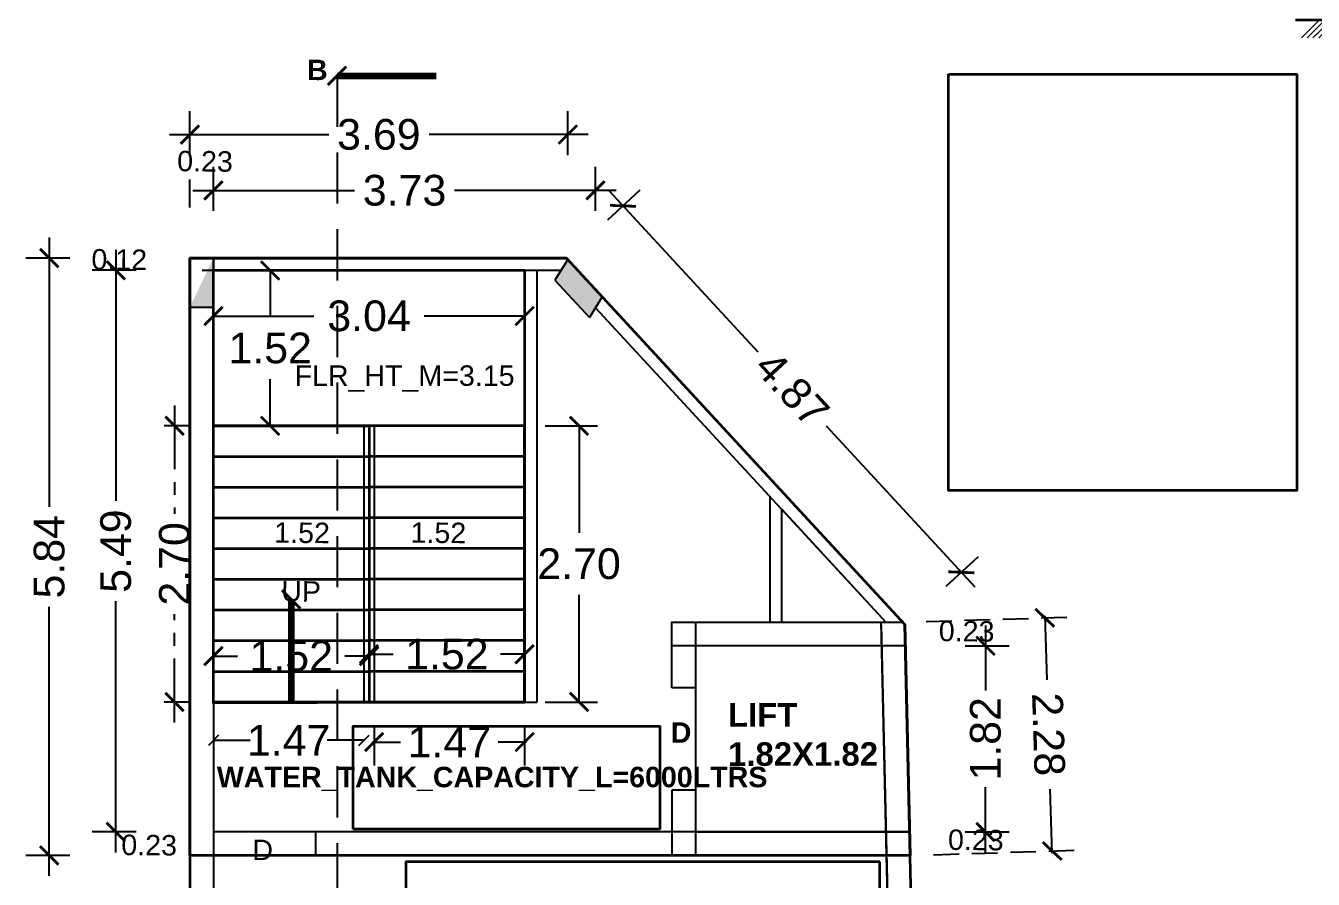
# Model space of a CAD drawing. Header units: metres. Extents: x 5674 to 70840, y 2109 to 4276.
# Drawn here: x 5712.94 to 5725.52, y 2127.84 to 2136.18 of the extents above; entities that cross this region are included whole.
import ezdxf

# ---------------------------------------------------------------- set-up
doc = ezdxf.new("R2010")
doc.units = ezdxf.units.M
for name, pattern in [('DASHED', [0.75, 0.5, -0.25]), ('HIDDEN', [0.375, 0.25, -0.125]), ('PHANTOM2', [1.25, 0.625, -0.125, 0.125, -0.125, 0.125, -0.125])]:
    doc.linetypes.add(name, pattern=pattern)
for name, color, linetype in [('BLK_1_FLR_2_EXIT_WIDTH_DOOR', 7, 'Continuous'), ('BLK_1_FLR_2_EXIT_WIDTH_STAIR', 7, 'Continuous'), ('BLK_1_FLR_2_ROOF_AREA', 54, 'Continuous'), ('BLK_1_FLR_2_STAIR_1', 1, 'Continuous'), ('BLK_1_FLR_2_STAIR_1_FLIGHT_1', 1, 'Continuous'), ('BLK_1_FLR_2_STAIR_1_FLIGHT_2', 1, 'Continuous'), ('BLK_1_FLR_2_STAIR_1_LANDING_1', 1, 'Continuous'), ('BLK_1_STAIR_HEADROOM', 13, 'Continuous'), ('SOLAR_PANEL', 7, 'Continuous'), ('WATER_TANK_CALCULATION', 7, 'Continuous')]:
    doc.layers.add(name, color=color, linetype=linetype)
doc.styles.add('S.M.S .HEADING', font='arial.ttf')
doc.styles.add('SMS1', font='arial.ttf', dxfattribs={"height": 0.3})
doc.styles.get("Standard").update_dxf_attribs({"font": 'arial.ttf'})
doc.dimstyles.new('APP', dxfattribs={"dimscale": 0, "dimtxt": 0.23, "dimasz": 0.1, "dimexe": 0.18, "dimexo": 0.0625, "dimgap": 0, "dimtad": 0, "dimzin": 4, "dimdsep": 46, "dimtxsty": 'Standard', "dimblk1": 'OBLIQUE', "dimblk2": 'OBLIQUE', "dimsah": 1, "dimcen": 0.09, "dimse1": 1, "dimse2": 1, "dimclrt": 4, "dimadec": 0, "dimazin": 0, "dimtfac": 1, "dimtmove": 0, "dimatfit": 3, "dimldrblk": 'OBLIQUE', "dimfxl": 0, "dimtolj": 1, "dimtzin": 0, "dimarcsym": 0})
doc.dimstyles.get("Standard").update_dxf_attribs({"dimtxt": 0.18, "dimasz": 0.18, "dimexe": 0.18, "dimexo": 0.0625, "dimgap": 0.09, "dimtad": 0, "dimtih": 1, "dimtoh": 1, "dimdec": 4, "dimzin": 0, "dimdsep": 46, "dimtxsty": 'Standard', "dimcen": 0.09, "dimsd1": 1, "dimsd2": 1, "dimadec": 0, "dimazin": 0, "dimtfac": 1, "dimtdec": 4, "dimtofl": 0, "dimtmove": 0, "dimatfit": 3, "dimfxl": 0, "dimtolj": 1, "dimtzin": 0, "dimarcsym": 0})
doc.dimstyles.new('STANDARD$0', dxfattribs={"dimtxt": 0.25, "dimasz": 0.18, "dimexe": 0.15, "dimexo": 0.15, "dimgap": 0.1, "dimtad": 0, "dimzin": 0, "dimdsep": 46, "dimtxsty": 'Standard', "dimblk": 'OBLIQUE', "dimcen": 0.0625, "dimdle": 0.02, "dimadec": 0, "dimazin": 0, "dimtfac": 1, "dimtix": 1, "dimtofl": 0, "dimtmove": 2, "dimatfit": 3, "dimldrblk": 'OBLIQUE', "dimfxl": 0, "dimtolj": 1, "dimtzin": 0, "dimarcsym": 0})

# ---------------------------------------------------------------- blocks, each defined once
blk = doc.blocks.new('earth symbol')
at = {"lineweight": 0}
for p, q in [((-0.245, -0.133), (-0.112, 0)), ((-0.161, -0.274), (0.112, 0)), ((0.245, -0.133), (0.112, 0)), ((-0.498, -0.274), (-0.245, -0.02)), ((-0.386, -0.274), (-0.245, -0.133)), ((-0.274, -0.274), (-0.245, -0.245)), ((-0.245, -0.245), (0, 0)), ((-0.245, -0.02), (-0.225, 0)), ((0.12, -0.344), (-0.056, -0.168)), ((0.232, -0.344), (0, -0.112)), ((0.344, -0.344), (0.056, -0.056)), ((0.457, -0.344), (0.133, -0.02)), ((-0.569, -0.344), (-0.498, -0.274)), ((-0.457, -0.344), (-0.386, -0.274)), ((-0.344, -0.344), (-0.274, -0.274)), ((-0.232, -0.344), (-0.161, -0.274))]:
    blk.add_line(p, q, dxfattribs=at)
blk = doc.blocks.new('*D6')
at = {"color": 0, "lineweight": -2}
for p, q in [((6682.464, -84.069), (6682.464, -83.939)), ((6683.964, -84.069), (6683.964, -83.939)), ((6682.694, -84.069), (6682.807, -84.069)), ((6683.734, -84.069), (6683.621, -84.069))]:
    blk.add_line(p, q, dxfattribs=at)
at = {"color": 0, "lineweight": 35}
for points in [[(6682.694, -84.031), (6682.694, -84.108), (6682.464, -84.069)], [(6683.734, -84.031), (6683.734, -84.108), (6683.964, -84.069)]]:
    blk.add_solid(points, dxfattribs=at)
at = {"layer": 'Defpoints', "color": 0, "lineweight": 35}
for p in [(6683.964, -84.069), (6682.464, -84.249), (6683.964, -84.249)]:
    blk.add_point(p, dxfattribs=at)
at = {"color": 0, "lineweight": 35, "insert": (6683.214, -84.069), "char_height": 0.25, "attachment_point": 5}
blk.add_mtext('\\A1;1.50', dxfattribs=at)
blk = doc.blocks.new('*D7')
at = {"color": 0, "lineweight": -2}
for p, q in [((6682.484, -86.416), (6682.254, -86.416)), ((6682.714, -86.416), (6682.714, -86.546)), ((6683.714, -86.416), (6683.714, -86.546)), ((6683.944, -86.416), (6684.174, -86.416))]:
    blk.add_line(p, q, dxfattribs=at)
at = {"color": 0, "lineweight": 35}
for points in [[(6682.484, -86.378), (6682.484, -86.454), (6682.714, -86.416)], [(6683.944, -86.378), (6683.944, -86.454), (6683.714, -86.416)]]:
    blk.add_solid(points, dxfattribs=at)
at = {"layer": 'Defpoints', "color": 0, "lineweight": 35}
for p in [(6682.714, -86.054), (6683.714, -86.054), (6683.714, -86.416)]:
    blk.add_point(p, dxfattribs=at)
at = {"color": 0, "lineweight": 35, "insert": (6683.214, -86.416), "char_height": 0.25, "attachment_point": 5}
blk.add_mtext('\\A1;1.00', dxfattribs=at)
blk = doc.blocks.new('*D8')
at = {"color": 0, "lineweight": -2}
for p, q in [((6682.288, -84.554), (6682.418, -84.554)), ((6682.288, -84.784), (6682.288, -85.086)), ((6682.288, -85.824), (6682.288, -85.522)), ((6682.288, -86.054), (6682.158, -86.054))]:
    blk.add_line(p, q, dxfattribs=at)
at = {"color": 0, "lineweight": 35}
for points in [[(6682.25, -84.784), (6682.326, -84.784), (6682.288, -84.554)], [(6682.25, -85.824), (6682.326, -85.824), (6682.288, -86.054)]]:
    blk.add_solid(points, dxfattribs=at)
at = {"layer": 'Defpoints', "color": 0, "lineweight": 35}
for p in [(6682.278, -84.554), (6682.288, -86.054), (6682.439, -86.054)]:
    blk.add_point(p, dxfattribs=at)
at = {"color": 0, "lineweight": 35, "insert": (6682.288, -85.304), "char_height": 0.25, "attachment_point": 5}
blk.add_mtext('\\A1;1.50', dxfattribs=at)
blk = doc.blocks.new('_ArchTick')
at = {"color": 0, "linetype": 'ByBlock', "const_width": 0.15}
blk.add_lwpolyline([(-0.5, -0.5), (0.5, 0.5)], dxfattribs=at)
blk = doc.blocks.new('*D63')
at = {"color": 0}
for p, q in [((5714.772, 2134.372), (5714.772, 2134.802)), ((5718.505, 2134.372), (5718.505, 2134.802)), ((5714.572, 2134.572), (5716.149, 2134.572)), ((5718.705, 2134.572), (5717.128, 2134.572))]:
    blk.add_line(p, q, dxfattribs=at)
at = {"layer": 'Defpoints', "color": 0}
for p in [(5718.505, 2134.572), (5714.772, 2133.791), (5718.505, 2133.425)]:
    blk.add_point(p, dxfattribs=at)
at = {"color": 0, "xscale": 0.18, "yscale": 0.18, "zscale": 0.18, "rotation": 180}
blk.add_blockref('_ArchTick', (5714.772, 2134.572), dxfattribs=at)
at = {"color": 0, "xscale": 0.18, "yscale": 0.18, "zscale": 0.18}
blk.add_blockref('_ArchTick', (5718.505, 2134.572), dxfattribs=at)
at = {"color": 0, "insert": (5716.639, 2134.572), "char_height": 0.3, "attachment_point": 5}
blk.add_mtext('\\A1;3.73', dxfattribs=at)
blk = doc.blocks.new('*D64')
at = {"color": 0}
for p, q in [((5714.542, 2134.918), (5714.542, 2135.348)), ((5718.234, 2134.918), (5718.234, 2135.348)), ((5714.342, 2135.118), (5715.898, 2135.118)), ((5718.434, 2135.118), (5716.878, 2135.118))]:
    blk.add_line(p, q, dxfattribs=at)
at = {"layer": 'Defpoints', "color": 0}
for p in [(5718.234, 2135.118), (5714.542, 2133.911), (5718.234, 2133.896)]:
    blk.add_point(p, dxfattribs=at)
at = {"color": 0, "xscale": 0.18, "yscale": 0.18, "zscale": 0.18, "rotation": 180}
blk.add_blockref('_ArchTick', (5714.542, 2135.118), dxfattribs=at)
at = {"color": 0, "xscale": 0.18, "yscale": 0.18, "zscale": 0.18}
blk.add_blockref('_ArchTick', (5718.234, 2135.118), dxfattribs=at)
at = {"color": 0, "insert": (5716.388, 2135.118), "char_height": 0.3, "attachment_point": 5}
blk.add_mtext('\\A1;3.69', dxfattribs=at)
blk = doc.blocks.new('*D22')
at = {"color": 0}
for p, q in [((5722.315, 2130.32), (5722.315, 2129.685)), ((5722.115, 2130.12), (5722.545, 2130.12)), ((5722.315, 2128.101), (5722.315, 2128.737)), ((5722.115, 2128.301), (5722.545, 2128.301))]:
    blk.add_line(p, q, dxfattribs=at)
at = {"layer": 'Defpoints', "color": 0}
for p in [(5721.343, 2130.12), (5722.315, 2130.12), (5721.343, 2128.301)]:
    blk.add_point(p, dxfattribs=at)
at = {"color": 0, "xscale": 0.18, "yscale": 0.18, "zscale": 0.18}
for p, rotation in [((5722.315, 2130.12), 90), ((5722.315, 2128.301), 270)]:
    blk.add_blockref('_ArchTick', p, dxfattribs=dict(at, rotation=rotation))
at = {"color": 0, "insert": (5722.315, 2129.211), "char_height": 0.3, "attachment_point": 5, "rotation": 90}
blk.add_mtext('\\A1;1.82', dxfattribs=at)
blk = doc.blocks.new('*D65')
at = {"color": 0}
for p, q in [((5718.626, 2134.285), (5718.942, 2134.577)), ((5718.637, 2134.568), (5720.09, 2132.994)), ((5722.214, 2130.692), (5720.762, 2132.266)), ((5721.932, 2130.703), (5722.248, 2130.995))]:
    blk.add_line(p, q, dxfattribs=at)
at = {"layer": 'Defpoints', "color": 0}
for p in [(5718.773, 2134.421), (5718.22, 2133.911), (5721.526, 2130.329)]:
    blk.add_point(p, dxfattribs=at)
at = {"color": 0, "xscale": 0.18, "yscale": 0.18, "zscale": 0.18}
for p, rotation in [((5718.773, 2134.421), 132.7025876301529), ((5722.078, 2130.839), 312.7025876301529)]:
    blk.add_blockref('_ArchTick', p, dxfattribs=dict(at, rotation=rotation))
at = {"color": 0, "insert": (5720.426, 2132.63), "char_height": 0.3, "attachment_point": 5, "rotation": 312.7026}
blk.add_mtext('\\A1;4.87', dxfattribs=at)
blk = doc.blocks.new('*D66')
at = {"color": 0}
for p, q in [((5713.818, 2133.991), (5713.818, 2131.536)), ((5714.018, 2133.791), (5713.588, 2133.791)), ((5713.818, 2128.101), (5713.818, 2130.556)), ((5714.018, 2128.301), (5713.588, 2128.301))]:
    blk.add_line(p, q, dxfattribs=at)
at = {"layer": 'Defpoints', "color": 0}
for p in [(5714.772, 2133.791), (5713.818, 2128.301), (5714.772, 2128.301)]:
    blk.add_point(p, dxfattribs=at)
at = {"color": 0, "xscale": 0.18, "yscale": 0.18, "zscale": 0.18}
for p, rotation in [((5713.818, 2133.791), 90), ((5713.818, 2128.301), 270)]:
    blk.add_blockref('_ArchTick', p, dxfattribs=dict(at, rotation=rotation))
at = {"color": 0, "insert": (5713.818, 2131.046), "char_height": 0.3, "attachment_point": 5, "rotation": 90}
blk.add_mtext('\\A1;5.49', dxfattribs=at)
blk = doc.blocks.new('*D67')
at = {"color": 0}
for p, q in [((5713.168, 2134.111), (5713.168, 2131.48)), ((5713.368, 2133.911), (5712.938, 2133.911)), ((5713.168, 2127.871), (5713.168, 2130.502)), ((5713.368, 2128.071), (5712.938, 2128.071))]:
    blk.add_line(p, q, dxfattribs=at)
at = {"layer": 'Defpoints', "color": 0}
for p in [(5714.542, 2133.911), (5713.168, 2128.071), (5714.542, 2128.071)]:
    blk.add_point(p, dxfattribs=at)
at = {"color": 0, "xscale": 0.18, "yscale": 0.18, "zscale": 0.18}
for p, rotation in [((5713.168, 2133.911), 90), ((5713.168, 2128.071), 270)]:
    blk.add_blockref('_ArchTick', p, dxfattribs=dict(at, rotation=rotation))
at = {"color": 0, "insert": (5713.168, 2130.991), "char_height": 0.3, "attachment_point": 5, "rotation": 90}
blk.add_mtext('\\A1;5.84', dxfattribs=at)
blk = doc.blocks.new('*D60')
at = {"color": 0, "linetype": 'HIDDEN'}
for p, q in [((5721.736, 2130.358), (5723.124, 2130.401)), ((5721.808, 2128.078), (5723.196, 2128.122))]:
    blk.add_line(p, q, dxfattribs=at)
at = {"color": 0, "linetype": 'PHANTOM2', "lineweight": -2}
for p, q in [((5722.894, 2130.414), (5722.915, 2129.747)), ((5722.967, 2128.095), (5722.946, 2128.762))]:
    blk.add_line(p, q, dxfattribs=at)
at = {"layer": 'Defpoints', "color": 0}
for p in [(5721.506, 2130.35), (5722.966, 2128.115), (5721.578, 2128.071)]:
    blk.add_point(p, dxfattribs=at)
at = {"color": 0, "lineweight": -2, "xscale": 0.18, "yscale": 0.18, "zscale": 0.18}
for p, rotation in [((5722.894, 2130.394), 91.80483873645476), ((5722.966, 2128.115), 271.8048387364548)]:
    blk.add_blockref('_ArchTick', p, dxfattribs=dict(at, rotation=rotation))
at = {"color": 0, "insert": (5722.93, 2129.255), "char_height": 0.3, "attachment_point": 5, "rotation": 271.8048}
blk.add_mtext('\\A1;2.28', dxfattribs=at)
blk = doc.blocks.new('*D107')
at = {"layer": 'BLK_1_FLR_2_STAIR_1_LANDING_1', "color": 0, "lineweight": -2}
for p, q in [((5714.772, 2133.472), (5714.772, 2133.524)), ((5717.812, 2133.472), (5717.812, 2133.524)), ((5714.772, 2133.344), (5715.753, 2133.344)), ((5717.812, 2133.344), (5716.831, 2133.344))]:
    blk.add_line(p, q, dxfattribs=at)
at = {"layer": 'Defpoints', "color": 0}
for p in [(5714.772, 2133.272), (5717.812, 2133.344), (5717.812, 2133.272)]:
    blk.add_point(p, dxfattribs=at)
at = {"layer": 'BLK_1_FLR_2_STAIR_1_LANDING_1', "color": 0, "lineweight": -2, "xscale": 0.18, "yscale": 0.18, "zscale": 0.18, "rotation": 180}
blk.add_blockref('_ArchTick', (5714.772, 2133.344), dxfattribs=at)
at = {"layer": 'BLK_1_FLR_2_STAIR_1_LANDING_1', "color": 0, "lineweight": -2, "xscale": 0.18, "yscale": 0.18, "zscale": 0.18}
blk.add_blockref('_ArchTick', (5717.812, 2133.344), dxfattribs=at)
at = {"layer": 'BLK_1_FLR_2_STAIR_1_LANDING_1', "color": 0, "lineweight": 35, "insert": (5716.292, 2133.344), "char_height": 0.3, "attachment_point": 5, "style": 'S.M.S .HEADING'}
blk.add_mtext('\\A1;3.04', dxfattribs=at)
blk = doc.blocks.new('*D108')
at = {"layer": 'BLK_1_FLR_2_STAIR_1_LANDING_1', "color": 0, "lineweight": -2}
for p, q in [((5715.141, 2133.789), (5715.146, 2133.789)), ((5715.326, 2133.789), (5715.326, 2133.333)), ((5715.326, 2132.271), (5715.326, 2132.727)), ((5715.141, 2132.271), (5715.146, 2132.271))]:
    blk.add_line(p, q, dxfattribs=at)
at = {"layer": 'Defpoints', "color": 0}
for p in [(5715.341, 2133.789), (5715.326, 2132.271), (5715.341, 2132.271)]:
    blk.add_point(p, dxfattribs=at)
at = {"layer": 'BLK_1_FLR_2_STAIR_1_LANDING_1', "color": 0, "lineweight": -2, "xscale": 0.18, "yscale": 0.18, "zscale": 0.18}
for p, rotation in [((5715.326, 2133.789), 90), ((5715.326, 2132.271), 270)]:
    blk.add_blockref('_ArchTick', p, dxfattribs=dict(at, rotation=rotation))
at = {"layer": 'BLK_1_FLR_2_STAIR_1_LANDING_1', "color": 0, "lineweight": 35, "insert": (5715.326, 2133.03), "char_height": 0.3, "attachment_point": 5, "style": 'S.M.S .HEADING'}
blk.add_mtext('\\A1;1.52', dxfattribs=at)
blk = doc.blocks.new('*D110')
at = {"layer": 'BLK_1_FLR_2_STAIR_1_FLIGHT_1', "color": 0, "lineweight": -2}
for p, q in [((5714.772, 2130.071), (5714.772, 2130.2)), ((5716.292, 2130.071), (5716.292, 2130.2)), ((5714.772, 2130.02), (5715.008, 2130.02)), ((5716.292, 2130.02), (5716.056, 2130.02))]:
    blk.add_line(p, q, dxfattribs=at)
at = {"layer": 'Defpoints', "color": 0}
for p in [(5716.292, 2130.02), (5714.772, 2129.871), (5716.292, 2129.871)]:
    blk.add_point(p, dxfattribs=at)
at = {"layer": 'BLK_1_FLR_2_STAIR_1_FLIGHT_1', "color": 0, "lineweight": -2, "xscale": 0.18, "yscale": 0.18, "zscale": 0.18, "rotation": 180}
blk.add_blockref('_ArchTick', (5714.772, 2130.02), dxfattribs=at)
at = {"layer": 'BLK_1_FLR_2_STAIR_1_FLIGHT_1', "color": 0, "lineweight": -2, "xscale": 0.18, "yscale": 0.18, "zscale": 0.18}
blk.add_blockref('_ArchTick', (5716.292, 2130.02), dxfattribs=at)
at = {"layer": 'BLK_1_FLR_2_STAIR_1_FLIGHT_1', "color": 0, "lineweight": 35, "insert": (5715.532, 2130.02), "char_height": 0.3, "attachment_point": 5, "style": 'S.M.S .HEADING'}
blk.add_mtext('\\A1;1.52', dxfattribs=at)
blk = doc.blocks.new('*D109')
at = {"layer": 'BLK_1_FLR_2_STAIR_1_FLIGHT_2', "color": 0, "lineweight": -2}
for p, q in [((5716.292, 2130.071), (5716.292, 2130.218)), ((5717.812, 2130.071), (5717.812, 2130.218)), ((5716.292, 2130.038), (5716.528, 2130.038)), ((5717.812, 2130.038), (5717.576, 2130.038))]:
    blk.add_line(p, q, dxfattribs=at)
at = {"layer": 'Defpoints', "color": 0}
for p in [(5717.812, 2130.038), (5716.292, 2129.871), (5717.812, 2129.871)]:
    blk.add_point(p, dxfattribs=at)
at = {"layer": 'BLK_1_FLR_2_STAIR_1_FLIGHT_2', "color": 0, "lineweight": -2, "xscale": 0.18, "yscale": 0.18, "zscale": 0.18, "rotation": 180}
blk.add_blockref('_ArchTick', (5716.292, 2130.038), dxfattribs=at)
at = {"layer": 'BLK_1_FLR_2_STAIR_1_FLIGHT_2', "color": 0, "lineweight": -2, "xscale": 0.18, "yscale": 0.18, "zscale": 0.18}
blk.add_blockref('_ArchTick', (5717.812, 2130.038), dxfattribs=at)
at = {"layer": 'BLK_1_FLR_2_STAIR_1_FLIGHT_2', "color": 0, "lineweight": 35, "insert": (5717.052, 2130.038), "char_height": 0.3, "attachment_point": 5, "style": 'S.M.S .HEADING'}
blk.add_mtext('\\A1;1.52', dxfattribs=at)
blk = doc.blocks.new('_Oblique')
at = {"color": 0, "linetype": 'ByBlock', "lineweight": -2}
blk.add_line((-0.5, -0.5), (0.5, 0.5), dxfattribs=at)
blk = doc.blocks.new('*D111')
at = {"layer": 'BLK_1_FLR_2_EXIT_WIDTH_DOOR', "color": 0, "lineweight": -2}
for p, q in [((5714.772, 2129.197), (5715.131, 2129.197)), ((5716.242, 2129.197), (5715.882, 2129.197))]:
    blk.add_line(p, q, dxfattribs=at)
at = {"layer": 'Defpoints', "color": 0}
for p in [(5714.772, 2129.561), (5716.242, 2129.571), (5716.242, 2129.197)]:
    blk.add_point(p, dxfattribs=at)
at = {"layer": 'BLK_1_FLR_2_EXIT_WIDTH_DOOR', "color": 0, "lineweight": -2, "xscale": 0.1, "yscale": 0.1, "zscale": 0.1, "rotation": 180}
blk.add_blockref('_Oblique', (5714.772, 2129.197), dxfattribs=at)
at = {"layer": 'BLK_1_FLR_2_EXIT_WIDTH_DOOR', "color": 0, "lineweight": -2, "xscale": 0.1, "yscale": 0.1, "zscale": 0.1}
blk.add_blockref('_Oblique', (5716.242, 2129.197), dxfattribs=at)
at = {"layer": 'BLK_1_FLR_2_EXIT_WIDTH_DOOR', "color": 4, "lineweight": 35, "insert": (5715.507, 2129.197), "char_height": 0.3, "attachment_point": 5}
blk.add_mtext('\\A1;1.47', dxfattribs=at)
blk = doc.blocks.new('*D112')
at = {"layer": 'BLK_1_FLR_2_EXIT_WIDTH_STAIR', "color": 0}
for p, q in [((5716.342, 2129.341), (5716.342, 2128.95)), ((5717.812, 2129.341), (5717.812, 2128.95))]:
    blk.add_line(p, q, dxfattribs=at)
at = {"layer": 'BLK_1_FLR_2_EXIT_WIDTH_STAIR', "color": 0, "lineweight": -2}
for p, q in [((5716.322, 2129.18), (5716.601, 2129.18)), ((5717.832, 2129.18), (5717.552, 2129.18))]:
    blk.add_line(p, q, dxfattribs=at)
at = {"layer": 'Defpoints', "color": 0}
for p in [(5716.342, 2129.571), (5717.812, 2129.571), (5717.812, 2129.18)]:
    blk.add_point(p, dxfattribs=at)
at = {"layer": 'BLK_1_FLR_2_EXIT_WIDTH_STAIR', "color": 0, "lineweight": -2, "xscale": 0.18, "yscale": 0.18, "zscale": 0.18, "rotation": 180}
blk.add_blockref('_ArchTick', (5716.342, 2129.18), dxfattribs=at)
at = {"layer": 'BLK_1_FLR_2_EXIT_WIDTH_STAIR', "color": 0, "lineweight": -2, "xscale": 0.18, "yscale": 0.18, "zscale": 0.18}
blk.add_blockref('_ArchTick', (5717.812, 2129.18), dxfattribs=at)
at = {"layer": 'BLK_1_FLR_2_EXIT_WIDTH_STAIR', "color": 0, "lineweight": 35, "insert": (5717.077, 2129.18), "char_height": 0.3, "attachment_point": 5}
blk.add_mtext('\\A1;1.47', dxfattribs=at)
blk = doc.blocks.new('*D113')
at = {"layer": 'BLK_1_FLR_2_STAIR_1_FLIGHT_2', "color": 0, "lineweight": -2}
for p, q in [((5718.012, 2132.271), (5718.524, 2132.271)), ((5718.344, 2132.271), (5718.344, 2131.224)), ((5718.344, 2129.571), (5718.344, 2130.618)), ((5718.012, 2129.571), (5718.524, 2129.571))]:
    blk.add_line(p, q, dxfattribs=at)
at = {"layer": 'Defpoints', "color": 0}
for p in [(5717.812, 2132.271), (5717.812, 2129.571), (5718.344, 2129.571)]:
    blk.add_point(p, dxfattribs=at)
at = {"layer": 'BLK_1_FLR_2_STAIR_1_FLIGHT_2', "color": 0, "lineweight": -2, "xscale": 0.18, "yscale": 0.18, "zscale": 0.18}
for p, rotation in [((5718.344, 2132.271), 90), ((5718.344, 2129.571), 270)]:
    blk.add_blockref('_ArchTick', p, dxfattribs=dict(at, rotation=rotation))
at = {"layer": 'BLK_1_FLR_2_STAIR_1_FLIGHT_2', "color": 0, "lineweight": 35, "insert": (5718.344, 2130.921), "char_height": 0.3, "attachment_point": 5, "style": 'S.M.S .HEADING'}
blk.add_mtext('\\A1;2.70', dxfattribs=at)
blk = doc.blocks.new('*D114')
at = {"layer": 'BLK_1_FLR_2_STAIR_1_FLIGHT_1', "color": 0, "linetype": 'PHANTOM2'}
for p, q in [((5714.392, 2132.471), (5714.392, 2131.412)), ((5714.392, 2129.371), (5714.392, 2130.429))]:
    blk.add_line(p, q, dxfattribs=at)
at = {"layer": 'BLK_1_FLR_2_STAIR_1_FLIGHT_1', "color": 0, "linetype": 'HIDDEN'}
for p, q in [((5714.542, 2132.271), (5714.192, 2132.271)), ((5714.542, 2129.571), (5714.192, 2129.571))]:
    blk.add_line(p, q, dxfattribs=at)
at = {"layer": 'Defpoints', "color": 0}
for p in [(5714.772, 2132.271), (5714.392, 2129.571), (5714.772, 2129.571)]:
    blk.add_point(p, dxfattribs=at)
at = {"layer": 'BLK_1_FLR_2_STAIR_1_FLIGHT_1', "color": 0, "xscale": 0.18, "yscale": 0.18, "zscale": 0.18}
for p, rotation in [((5714.392, 2132.271), 90), ((5714.392, 2129.571), 270)]:
    blk.add_blockref('_ArchTick', p, dxfattribs=dict(at, rotation=rotation))
at = {"layer": 'BLK_1_FLR_2_STAIR_1_FLIGHT_1', "color": 0, "lineweight": 35, "insert": (5714.392, 2130.921), "char_height": 0.3, "attachment_point": 5, "rotation": 90}
blk.add_mtext('\\A1;2.70', dxfattribs=at)
blk = doc.blocks.new('A$C06596793')
at = {"lineweight": 35}
h = blk.add_hatch(dxfattribs=at)
h.set_pattern_fill('AR-SAND', color=256, scale=0.005, style=0)
h.set_pattern_definition([(37.5, (-1547.43727, -968.60206), (-0.008000156, 0.244706619), [0, -0.19304, 0, -0.2159, 0, -0.206375]), (7.5, (-1547.43727, -968.60206), (0.22476164, 0.35841255), [0, -0.10414, 0, -0.17399, 0, -0.066675]), (327.5, (-1547.59348, -968.60206), (0.395496185, 0.000718592), [0, -0.0635, 0, -0.2286, 0, -0.29845]), (317.5, (-1547.59348, -968.60206), (0.381778226, 0.11146466), [0, -0.03175, 0, -0.14986, 0, -0.17145])])
h.paths.add_polyline_path([(2.87792, 2.98661), (2.64792, 3.21661), (1.60792, 3.21661), (1.37792, 2.98661), (1.62792, 1.48661), (2.12792, 1.48661), (2.62792, 1.48661)])
for p, q in [((1.37792, 2.98661), (1.60792, 3.21661)), ((1.60792, 3.21661), (2.64792, 3.21661)), ((2.87792, 2.98661), (2.64792, 3.21661)), ((1.37792, 2.98661), (0.02744, 2.98661)), ((1.62792, 1.48661), (1.37792, 2.98661)), ((2.62792, 1.48661), (2.87792, 2.98661)), ((2.87792, 2.98661), (4.22841, 2.98661)), ((2.12792, 1.48661), (1.62792, 1.48661)), ((2.12792, 1.48661), (2.62792, 1.48661))]:
    blk.add_line(p, q, dxfattribs=at)
at = {"lineweight": 35, "yscale": 0.5, "zscale": 0.5}
for p, xscale in [((0.37015, 2.98661), 0.5), ((0.93483, 2.98661), 0.5), ((3.32101, 2.98661), -0.5), ((3.88569, 2.98661), -0.5)]:
    blk.add_blockref('earth symbol', p, dxfattribs=dict(at, xscale=xscale))
at = {"lineweight": 35, "insert": (2.70788, 3.82237), "char_height": 0.25, "width": 2.2737893, "attachment_point": 1, "style": 'SMS1'}
blk.add_mtext('Hard red earth', dxfattribs=at)
at = {"lineweight": 35, "char_height": 0.23}
for s, insert, width, attachment_point in [('{\\fVerdana|b1|i0|c0|p34;G.L.}', (0.02965, 3.27917), 0.6352094, 1), ('{\\fVerdana|b1|i0|c0|p34;G.L.}', (3.54951, 3.27917), 0.6352094, 1), ('{\\fVerdana|b1|i0|c0|p34;TRIAL PIT\\P\\fVerdana|b0|i0|c0|p34;\\H0.7813x;(Scale 1:100)}', (2.32277, 0.32619), 2.8, 5)]:
    blk.add_mtext(s, dxfattribs=dict(at, insert=insert, width=width, attachment_point=attachment_point))
at = {"lineweight": 35}
for base, p1, p2, picture, middle in [((2.87792, 3.47127), (1.37792, 3.29144), (2.87792, 3.29144), '*D6', (2.12792, 3.47127)), ((2.62792, 1.12435), (1.62792, 1.48661), (2.62792, 1.48661), '*D7', (2.12792, 1.12435))]:
    dim = blk.add_linear_dim(base=base, p1=p1, p2=p2, dimstyle='Standard', dxfattribs=at)
    dim.commit()
    dim.dimension.update_dxf_attribs({"geometry": picture, "text_midpoint": middle, "insert": (-6681.08611, 87.54046)})
dim = blk.add_linear_dim(base=(1.20193, 1.48661), p1=(1.1921, 2.98661), p2=(1.35243, 1.48661), angle=90, dimstyle='Standard', dxfattribs=at)
dim.commit()
dim.dimension.update_dxf_attribs({"geometry": '*D8', "text_midpoint": (1.20193, 2.23661), "insert": (-6681.08611, 87.54046)})
blk.add_leader([(2.45573, 3.01669), (2.9743, 3.53466), (3.219, 3.53466)], dimstyle='Standard', dxfattribs=at)

msp = doc.modelspace()

# ---------------------------------------------------------------- hatches: boundary and pattern name
h = msp.add_hatch(color=256)
h.dxf.hatch_style = 1
h.paths.add_polyline_path([(5714.54183, 2133.43072), (5714.77183, 2133.43072), (5714.77183, 2133.91072)])
h = msp.add_hatch(color=256)
h.dxf.hatch_style = 1
h.paths.add_polyline_path([(5718.23368, 2133.89621), (5718.10728, 2133.69403), (5718.44475, 2133.32836), (5718.57115, 2133.53053)])

# ---------------------------------------------------------------- linework, layer by layer
at = {"linetype": 'DASHED'}
msp.add_line((5715.97953, 2135.69262), (5715.97953, 2114.0681), dxfattribs=at)
for p, q in [((5714.54183, 2134.40445), (5714.54183, 2134.67981)), ((5714.54183, 2133.91072), (5718.22028, 2133.91072)), ((5714.54183, 2133.91072), (5714.54183, 2115.72613)), ((5714.77183, 2133.91072), (5714.77183, 2115.72613)), ((5718.22028, 2133.91072), (5721.52572, 2130.32899)), ((5714.66183, 2133.79072), (5718.16773, 2133.79072)), ((5714.66183, 2133.79072), (5716.18183, 2133.79072)), ((5714.66183, 2133.79072), (5716.18183, 2133.79072)), ((5717.81183, 2133.79072), (5714.77183, 2133.79072)), ((5714.77183, 2133.79072), (5714.77183, 2132.27072)), ((5717.81183, 2133.79072), (5714.77183, 2133.79072)), ((5714.77183, 2133.79072), (5714.77183, 2132.27072)), ((5717.81183, 2133.79072), (5717.81183, 2132.27072)), ((5717.81183, 2133.79072), (5717.81183, 2132.27072)), ((5717.93183, 2133.79072), (5717.93183, 2132.27072)), ((5717.93183, 2133.79072), (5717.93183, 2132.27072)), ((5718.23368, 2133.89621), (5718.10728, 2133.69403)), ((5721.52572, 2130.32899), (5718.23368, 2133.89621)), ((5718.10728, 2133.69403), (5718.44475, 2133.32836)), ((5718.57115, 2133.53053), (5718.44475, 2133.32836)), ((5718.5052, 2133.42505), (5721.34262, 2130.35045)), ((5714.77183, 2129.57072), (5714.77183, 2132.27072)), ((5716.29183, 2132.27072), (5714.77183, 2132.27072)), ((5714.77183, 2129.57072), (5714.77183, 2132.27072)), ((5714.77183, 2132.27072), (5716.29183, 2132.27072)), ((5716.24183, 2132.27072), (5716.24183, 2129.57072)), ((5716.24183, 2132.27072), (5716.24183, 2129.57072)), ((5716.29183, 2132.27072), (5716.29183, 2129.57072)), ((5716.29183, 2132.27072), (5716.29183, 2129.57072)), ((5716.34183, 2132.27072), (5716.34183, 2129.57072)), ((5716.34183, 2132.27072), (5716.34183, 2129.57072)), ((5717.81183, 2132.27072), (5717.81183, 2129.57072)), ((5717.81183, 2132.27072), (5717.81183, 2129.57072)), ((5717.93183, 2132.27072), (5717.93183, 2129.57072)), ((5717.93183, 2132.27072), (5717.93183, 2129.57072)), ((5720.20644, 2131.5816), (5720.20644, 2130.35045)), ((5720.32074, 2131.45775), (5721.34262, 2130.35045)), ((5720.32074, 2131.45775), (5720.32074, 2130.35045)), ((5719.24417, 2130.35045), (5721.50591, 2130.35045)), ((5719.25061, 2129.71077), (5719.25061, 2130.35045)), ((5719.48061, 2130.35045), (5719.48061, 2128.07109)), ((5721.34766, 2128.07109), (5721.29516, 2130.35045)), ((5721.34766, 2128.07109), (5721.29516, 2130.35045)), ((5721.29578, 2130.32369), (5721.46695, 2122.89165)), ((5721.86206, 2115.7258), (5721.52572, 2130.32899)), ((5721.52572, 2130.32899), (5721.86206, 2115.72583)), ((5721.53052, 2130.12045), (5719.25061, 2130.12045)), ((5719.48061, 2129.71077), (5719.25061, 2129.71077)), ((5717.81183, 2129.57072), (5716.29183, 2129.57072)), ((5717.81183, 2129.57072), (5717.93183, 2129.57072)), ((5717.81183, 2129.57072), (5717.93183, 2129.57072)), ((5719.48061, 2128.71077), (5719.25061, 2128.71077)), ((5719.25061, 2128.30109), (5714.77183, 2128.30109)), ((5715.77183, 2128.07109), (5715.77183, 2128.30109)), ((5721.57243, 2128.30109), (5719.25061, 2128.30109)), ((5719.48061, 2128.30109), (5721.57243, 2128.30109)), ((5715.77183, 2128.07109), (5721.57772, 2128.07109)), ((5721.46695, 2122.89165), (5721.34766, 2128.07109))]:
    msp.add_line(p, q)
msp.add_lwpolyline([(5714.77183, 2133.43072), (5714.77183, 2133.91072), (5714.54183, 2133.91072), (5714.54183, 2133.43072)], close=True)
for points in [[(5719.25061, 2128.71077), (5719.25061, 2128.07109)], [(5719.48061, 2128.71077), (5719.48061, 2128.07109)]]:
    msp.add_lwpolyline(points)
at = {"layer": 'BLK_1_FLR_2_ROOF_AREA', "color": 54, "lineweight": 35}
msp.add_lwpolyline([(5714.54183, 2115.7258), (5721.86206, 2115.72579), (5721.52572, 2130.329), (5718.22028, 2133.91072), (5714.54183, 2133.91072)], close=True, dxfattribs=at)
at = {"layer": 'BLK_1_FLR_2_STAIR_1', "lineweight": 35}
msp.add_lwpolyline([(5717.81183, 2133.79072), (5717.81183, 2129.57072), (5714.77183, 2129.56108), (5714.77183, 2133.79072)], close=True, dxfattribs=at)
at = {"layer": 'BLK_1_FLR_2_STAIR_1_FLIGHT_1', "color": 7, "lineweight": 35}
for p, q in [((5714.77182, 2131.97072), (5716.29182, 2131.97072)), ((5714.77182, 2131.67072), (5716.29182, 2131.67072)), ((5714.77182, 2131.37072), (5716.29182, 2131.37072)), ((5714.77182, 2131.07072), (5716.29182, 2131.07072)), ((5714.77182, 2130.77072), (5716.29182, 2130.77072)), ((5714.77181, 2130.47072), (5716.29181, 2130.47072)), ((5714.77181, 2130.17072), (5716.29181, 2130.17072)), ((5714.77181, 2129.87072), (5716.29181, 2129.87072)), ((5714.77181, 2129.57072), (5716.29181, 2129.57072))]:
    msp.add_line(p, q, dxfattribs=at)
msp.add_lwpolyline([(5714.77183, 2132.27072), (5716.29181, 2132.27072), (5716.29181, 2129.57072), (5714.77183, 2129.57072)], close=True, dxfattribs=at)
at = {"layer": 'BLK_1_FLR_2_STAIR_1_FLIGHT_2', "color": 7, "lineweight": 35}
for p, q in [((5717.81183, 2132.27072), (5716.29183, 2132.27072)), ((5717.81183, 2131.97072), (5716.29183, 2131.97072)), ((5717.81183, 2131.67072), (5716.29183, 2131.67072)), ((5717.81183, 2131.37072), (5716.29183, 2131.37072)), ((5717.81183, 2131.07072), (5716.29183, 2131.07072)), ((5717.81183, 2130.77072), (5716.29183, 2130.77072)), ((5717.81183, 2130.47072), (5716.29183, 2130.47072)), ((5717.81183, 2130.17072), (5716.29183, 2130.17072)), ((5717.81183, 2129.87072), (5716.29183, 2129.87072)), ((5717.81183, 2129.57072), (5716.29183, 2129.57072))]:
    msp.add_line(p, q, dxfattribs=at)
msp.add_lwpolyline([(5716.29181, 2129.57072), (5717.81183, 2129.57072), (5717.81183, 2132.27072), (5716.29183, 2132.27072)], close=True, dxfattribs=at)
at = {"layer": 'BLK_1_FLR_2_STAIR_1_LANDING_1', "color": 7, "lineweight": 35}
msp.add_lwpolyline([(5714.77183, 2133.79072), (5717.81183, 2133.79072), (5717.81183, 2132.27072), (5714.77183, 2132.27072)], close=True, dxfattribs=at)
at = {"layer": 'BLK_1_STAIR_HEADROOM', "color": 1, "lineweight": 35}
msp.add_lwpolyline([(5714.54183, 2133.91072), (5718.22028, 2133.91072), (5721.52572, 2130.32897), (5721.57772, 2128.07109), (5714.54183, 2128.07109)], close=True, dxfattribs=at)
at = {"layer": 'SOLAR_PANEL', "color": 3, "linetype": 'ByBlock', "lineweight": 35}
for points in [[(5721.95456, 2135.7092), (5725.3568, 2135.7092), (5725.3568, 2131.63699), (5721.95456, 2131.63699)], [(5721.28207, 2128.00725), (5716.65008, 2128.00725), (5716.65008, 2123.09132), (5721.3044, 2123.09132)]]:
    msp.add_lwpolyline(points, close=True, dxfattribs=at)
at = {"layer": 'WATER_TANK_CALCULATION', "color": 150, "linetype": 'ByBlock', "lineweight": 35}
msp.add_lwpolyline([(5716.13489, 2128.33274), (5719.13489, 2128.33274), (5719.13489, 2129.33274), (5716.13489, 2129.33274)], close=True, dxfattribs=at)

# ---------------------------------------------------------------- block references
at = {"lineweight": 35}
msp.add_blockref('A$C06596793', (5725.31639, 2133.24977), dxfattribs=at)

# ---------------------------------------------------------------- texts
at = {"char_height": 0.2, "attachment_point": 1, "rotation": 359.394536}
for s, insert in [('{\\fArial|b1|i0|c0|p34;B}', (5715.68739, 2135.85056)), ('0.23', (5714.41879, 2134.95968)), ('0.12', (5713.58096, 2133.99921)), ('1.52', (5715.3672, 2131.32875)), ('1.52', (5715.3672, 2131.32875)), ('1.52', (5716.69879, 2131.32875)), ('1.52', (5716.69879, 2131.32875)), ('UP', (5715.43551, 2130.75492)), ('UP', (5715.43551, 2130.75492)), ('0.23', (5721.85994, 2130.3663)), ('{\\fArial|b1|i0|c0|p34;D}', (5719.24081, 2129.37402)), ('0.23', (5713.87305, 2128.27554)), ('0.23', (5721.94978, 2128.32586)), ('D', (5715.1531, 2128.2264))]:
    msp.add_mtext(s, dxfattribs=dict(at, insert=insert))
at = {"insert": (5719.79931, 2129.56011), "char_height": 0.23, "width": 11.8731372, "attachment_point": 1, "rotation": 0.056226, "style": 'S.M.S .HEADING'}
msp.add_mtext('{\\fArial|b1|i0|c0|p34;LIFT\\P1.82X1.82}', dxfattribs=at)
at = {"layer": 'BLK_1_FLR_2_STAIR_1', "lineweight": 35, "insert": (5715.56401, 2132.86145), "char_height": 0.199948, "width": 2.2478192, "attachment_point": 1, "style": 'SMS1'}
msp.add_mtext('FLR_HT_M=3.15', dxfattribs=at)
at = {"layer": 'WATER_TANK_CALCULATION', "color": 150, "lineweight": 35, "insert": (5714.8051, 2128.93779), "char_height": 0.2, "attachment_point": 1}
msp.add_mtext_dynamic_manual_height_columns('{\\fArial|b1|i0|c0|p34;WATER_TANK_CAPACITY_L=6000LTRS}', width=0.5053362, gutter_width=4.06129, heights=[0], dxfattribs=at)

# ---------------------------------------------------------------- dimensions: what is measured, and where the dimension line sits
for base, p1, p2, picture, middle in [((5718.23368, 2135.11782), (5714.54183, 2133.91072), (5718.23368, 2133.89621), '*D64', (5716.38775, 2135.11782)), ((5718.5052, 2134.57166), (5714.77183, 2133.79072), (5718.5052, 2133.42505), '*D63', (5716.63851, 2134.57166))]:
    dim = msp.add_linear_dim(base=base, p1=p1, p2=p2, dimstyle='STANDARD$0', override={"dimtxt": 0.3, "dimexe": 0.23, "dimexo": 0.23, "dimblk": 'ArchTick', "dimdle": 0.2, "dimldrblk": 'ArchTick', "dimfxl": 0.2, "dimlwd": 65535, "dimlwe": 65535, "dimarcsym": 2})
    dim.commit()
    dim.dimension.update_dxf_attribs({"geometry": picture, "text_midpoint": middle})
for p1, p2, distance, override, picture, middle in [((5721.52572, 2130.32898), (5718.22028, 2133.91072), -0.75218, {"dimtxt": 0.3, "dimexe": 0.23, "dimexo": 0.23, "dimblk": 'ArchTick', "dimdle": 0.2, "dimldrblk": 'ArchTick', "dimfxl": 0.2, "dimlwd": 65535, "dimlwe": 65535, "dimarcsym": 2}, '*D65', (5720.42576, 2132.62997)), ((5721.5059, 2130.35045), (5721.57772, 2128.07109), 1.38904, {"dimtxt": 0.3, "dimexe": 0.23, "dimexo": 0.23, "dimblk": 'ArchTick', "dimldrblk": 'ArchTick', "dimfxl": 75, "dimlwe": 65535, "dimarcsym": 2}, '*D60', (5722.93017, 2129.25452))]:
    dim = msp.add_aligned_dim(p1=p1, p2=p2, distance=distance, dimstyle='STANDARD$0', override=override)
    dim.commit()
    dim.dimension.update_dxf_attribs({"geometry": picture, "text_midpoint": middle})
for base, p1, p2, picture, middle in [((5713.16806, 2128.07109), (5714.54183, 2133.91072), (5714.54183, 2128.07109), '*D67', (5713.16806, 2130.99091)), ((5713.81798, 2128.30109), (5714.77183, 2133.79072), (5714.77183, 2128.30109), '*D66', (5713.81798, 2131.04591)), ((5722.31529, 2130.12045), (5721.34315, 2128.30109), (5721.34315, 2130.12045), '*D22', (5722.31529, 2129.21077))]:
    dim = msp.add_linear_dim(base=base, p1=p1, p2=p2, angle=90, dimstyle='STANDARD$0', override={"dimtxt": 0.3, "dimexe": 0.23, "dimexo": 0.23, "dimblk": 'ArchTick', "dimdle": 0.2, "dimldrblk": 'ArchTick', "dimfxl": 0.2, "dimlwd": 65535, "dimlwe": 65535, "dimarcsym": 2})
    dim.commit()
    dim.dimension.update_dxf_attribs({"geometry": picture, "text_midpoint": middle})
at = {"layer": 'BLK_1_FLR_2_EXIT_WIDTH_DOOR', "color": 2, "lineweight": 35}
dim = msp.add_linear_dim(base=(5716.24183, 2129.19722), p1=(5714.77183, 2129.56108), p2=(5716.24183, 2129.57072), dimstyle='APP', override={"dimscale": 1, "dimtxt": 0.3}, dxfattribs=at)
dim.commit()
dim.dimension.update_dxf_attribs({"geometry": '*D111', "text_midpoint": (5715.50683, 2129.19722)})
at = {"layer": 'BLK_1_FLR_2_EXIT_WIDTH_STAIR', "color": 1, "lineweight": 35}
dim = msp.add_linear_dim(base=(5717.81183, 2129.18044), p1=(5716.34183, 2129.57072), p2=(5717.81183, 2129.57072), dimstyle='STANDARD$0', override={"dimtxt": 0.3, "dimexe": 0.23, "dimexo": 0.23, "dimblk": 'ArchTick', "dimldrblk": 'ArchTick', "dimfxl": 0.23, "dimlwe": 65535}, dxfattribs=at)
dim.commit()
dim.dimension.update_dxf_attribs({"geometry": '*D112', "text_midpoint": (5717.07683, 2129.18044)})
at = {"layer": 'BLK_1_FLR_2_STAIR_1_FLIGHT_1', "color": 1, "lineweight": 35}
dim = msp.add_linear_dim(base=(5714.3919, 2129.57072), p1=(5714.77182, 2132.27072), p2=(5714.77183, 2129.57072), angle=90, dimstyle='STANDARD$0', override={"dimtxt": 0.3, "dimexe": 0.2, "dimexo": 0.2, "dimblk": 'ArchTick', "dimdle": 0.2, "dimldrblk": 'ArchTick', "dimlwd": 65535, "dimlwe": 65535, "dimarcsym": 2}, dxfattribs=at)
dim.commit()
dim.dimension.update_dxf_attribs({"geometry": '*D114', "text_midpoint": (5714.3919, 2130.92072)})
at = {"layer": 'BLK_1_FLR_2_STAIR_1_FLIGHT_1', "color": 2, "lineweight": 35}
dim = msp.add_linear_dim(base=(5716.29183, 2130.02043), p1=(5714.77183, 2129.87072), p2=(5716.29183, 2129.87072), dimstyle='STANDARD$0', override={"dimtxt": 0.3, "dimexe": 0.18, "dimexo": 0.2, "dimgap": 0.15, "dimtih": 1, "dimtoh": 1, "dimtxsty": 'S.M.S .HEADING', "dimblk": 'ArchTick', "dimcen": 0.09, "dimdle": 0, "dimtdec": 4, "dimtix": 0, "dimtmove": 0, "dimldrblk": 'ArchTick', "dimfxl": 0.18, "dimfxlon": 0}, dxfattribs=at)
dim.commit()
dim.dimension.update_dxf_attribs({"geometry": '*D110', "text_midpoint": (5715.53183, 2130.02043)})
at = {"layer": 'BLK_1_FLR_2_STAIR_1_FLIGHT_2', "color": 1, "lineweight": 35}
dim = msp.add_linear_dim(base=(5718.34445, 2129.57072), p1=(5717.81183, 2132.27072), p2=(5717.81183, 2129.57072), angle=90, dimstyle='STANDARD$0', override={"dimtxt": 0.3, "dimexe": 0.18, "dimexo": 0.2, "dimgap": 0.15, "dimtih": 1, "dimtoh": 1, "dimtxsty": 'S.M.S .HEADING', "dimblk": 'ArchTick', "dimcen": 0.09, "dimdle": 0, "dimtdec": 4, "dimtix": 0, "dimtmove": 0, "dimldrblk": 'ArchTick', "dimfxl": 0.18, "dimfxlon": 0}, dxfattribs=at)
dim.commit()
dim.dimension.update_dxf_attribs({"geometry": '*D113', "text_midpoint": (5718.34445, 2130.92072)})
at = {"layer": 'BLK_1_FLR_2_STAIR_1_FLIGHT_2', "color": 2, "lineweight": 35}
dim = msp.add_linear_dim(base=(5717.81183, 2130.03799), p1=(5716.29183, 2129.87072), p2=(5717.81183, 2129.87072), dimstyle='STANDARD$0', override={"dimtxt": 0.3, "dimexe": 0.18, "dimexo": 0.2, "dimgap": 0.15, "dimtih": 1, "dimtoh": 1, "dimtxsty": 'S.M.S .HEADING', "dimblk": 'ArchTick', "dimcen": 0.09, "dimdle": 0, "dimtdec": 4, "dimtix": 0, "dimtmove": 0, "dimldrblk": 'ArchTick', "dimfxl": 0.18, "dimfxlon": 0}, dxfattribs=at)
dim.commit()
dim.dimension.update_dxf_attribs({"geometry": '*D109', "text_midpoint": (5717.05183, 2130.03799)})
at = {"layer": 'BLK_1_FLR_2_STAIR_1_LANDING_1', "color": 2, "lineweight": 35}
dim = msp.add_linear_dim(base=(5715.3262, 2132.27072), p1=(5715.34086, 2133.78892), p2=(5715.34086, 2132.27072), angle=90, dimstyle='STANDARD$0', override={"dimtxt": 0.3, "dimexe": 0.18, "dimexo": 0.2, "dimgap": 0.15, "dimtih": 1, "dimtoh": 1, "dimtxsty": 'S.M.S .HEADING', "dimblk": 'ArchTick', "dimcen": 0.09, "dimdle": 0, "dimtdec": 4, "dimtix": 0, "dimtmove": 0, "dimldrblk": 'ArchTick', "dimfxl": 0.18, "dimfxlon": 0}, dxfattribs=at)
dim.commit()
dim.dimension.update_dxf_attribs({"geometry": '*D108', "text_midpoint": (5715.3262, 2133.02982)})
at = {"layer": 'BLK_1_FLR_2_STAIR_1_LANDING_1', "color": 1, "lineweight": 35}
dim = msp.add_linear_dim(base=(5717.81183, 2133.34436), p1=(5714.77183, 2133.27184), p2=(5717.81183, 2133.27184), dimstyle='STANDARD$0', override={"dimtxt": 0.3, "dimexe": 0.18, "dimexo": 0.2, "dimgap": 0.15, "dimtih": 1, "dimtoh": 1, "dimtxsty": 'S.M.S .HEADING', "dimblk": 'ArchTick', "dimcen": 0.09, "dimdle": 0, "dimtdec": 4, "dimtix": 0, "dimtmove": 0, "dimldrblk": 'ArchTick', "dimfxl": 0.18, "dimfxlon": 0}, dxfattribs=at)
dim.commit()
dim.dimension.update_dxf_attribs({"geometry": '*D107', "text_midpoint": (5716.29183, 2133.34436)})

# ---------------------------------------------------------------- leaders
for points in [[(5715.97953, 2135.69262), (5716.94654, 2135.69262)], [(5715.53183, 2130.57503), (5715.53183, 2129.57072)], [(5715.53183, 2130.57503), (5715.53183, 2129.57072)]]:
    msp.add_leader(points, dimstyle='Standard', override={"dimtxt": 0.3, "dimexe": 0.23, "dimexo": 0.23, "dimgap": 0.1, "dimtih": 0, "dimtoh": 0, "dimdec": 2, "dimcen": 0.0625, "dimdle": 0.2, "dimsd1": 0, "dimsd2": 0, "dimtdec": 2, "dimtix": 1, "dimtmove": 2, "dimldrblk": 'ArchTick', "dimfxl": 0.2, "dimfxlon": 1, "dimlwd": 65535, "dimlwe": 65535, "dimarcsym": 2})

doc.saveas('drawing.dxf')
